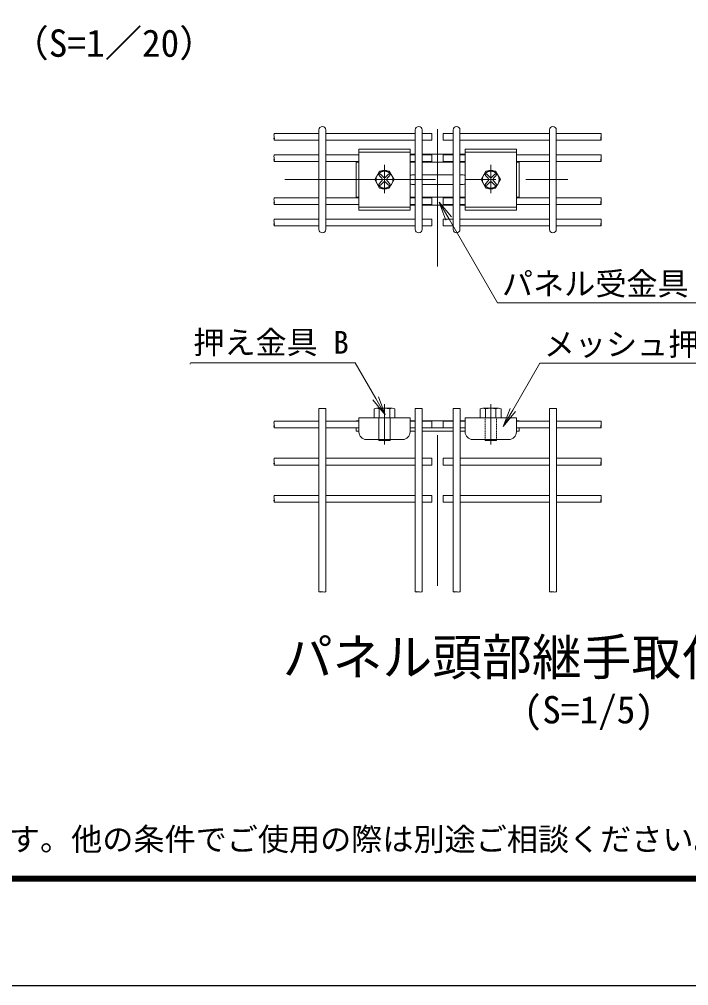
# Model space of a CAD drawing. Units: millimetres, scale not verified, with parts at other scales. Extents: x -4200 to 4200, y -2970 to 2970.
# Drawn here: x -2533 to -1122, y -2970 to -933 of the extents above; entities that cross this region are included whole.
import ezdxf
from ezdxf.enums import TextEntityAlignment as Align

# ---------------------------------------------------------------- set-up
doc = ezdxf.new("R2010")
doc.units = ezdxf.units.MM
doc.header["$LTSCALE"] = 10
doc.linetypes.add('USER1', pattern=[50.8, 31.75, -6.35, 6.35, -6.35])
doc.linetypes.add('USER2', pattern=[0.375, 0.25, -0.125])
for name, color, linetype, lineweight in [('0-1_D-STR3', 3, 'Continuous', 13), ('0-2_D-BMK', 2, 'USER1', 13), ('0-4_D-STR2', 7, 'Continuous', 13), ('0-7_D-STR-TXT', 7, 'Continuous', 13), ('0-C_D-TTL', 7, 'Continuous', 25)]:
    doc.layers.add(name, color=color, linetype=linetype, lineweight=lineweight)
doc.layers.add('0-8_D-TTL-TXT', color=7, linetype='Continuous')
doc.styles.add('ＭＳ ゴシック', font='')
doc.styles.get('ＭＳ ゴシック').set_extended_font_data('MS Gothic')

msp = doc.modelspace()

# ---------------------------------------------------------------- linework, layer by layer
at = {"layer": '0-1_D-STR3'}
for p, q in [((-1816.81, -1206.72), (-1816.81, -1335.36)), ((-1816.81, -1206.72), (-1708.81, -1206.72)), ((-1816.81, -1213.04), (-1708.81, -1213.04)), ((-1708.81, -1206.72), (-1708.81, -1335.36)), ((-1697.91, -1217.04), (-1708.81, -1217.04)), ((-1618.11, -1217.04), (-1683.51, -1217.04)), ((-1592.81, -1217.04), (-1603.71, -1217.04)), ((-1592.81, -1206.72), (-1592.81, -1335.36)), ((-1592.81, -1206.72), (-1484.81, -1206.72)), ((-1592.81, -1213.04), (-1484.81, -1213.04)), ((-1484.81, -1206.72), (-1484.81, -1335.36)), ((-1822.81, -1233.04), (-1822.81, -1309.04)), ((-1822.81, -1234.04), (-1816.81, -1234.04)), ((-1708.81, -1234.04), (-1697.91, -1234.04)), ((-1683.51, -1234.04), (-1618.11, -1234.04)), ((-1603.71, -1234.04), (-1592.81, -1234.04)), ((-1538.81, -1299.56), (-1538.81, -1239.55)), ((-1484.81, -1234.04), (-1478.81, -1234.04)), ((-1478.81, -1309.04), (-1478.81, -1233.04)), ((-1773, -1253.39), (-1783.19, -1271.04)), ((-1774.12, -1262.56), (-1768.46, -1268.21)), ((-1752.61, -1253.39), (-1773, -1253.39)), ((-1771.29, -1259.73), (-1765.64, -1265.39)), ((-1754.32, -1259.73), (-1759.98, -1265.39)), ((-1751.49, -1262.56), (-1757.15, -1268.21)), ((-1752.61, -1253.39), (-1742.42, -1271.04)), ((-1704.81, -1261.04), (-1697.91, -1261.04)), ((-1683.51, -1261.04), (-1618.11, -1261.04)), ((-1603.71, -1261.04), (-1596.81, -1261.04)), ((-1549, -1253.39), (-1559.19, -1271.04)), ((-1550.12, -1262.56), (-1544.46, -1268.21)), ((-1528.61, -1253.39), (-1549, -1253.39)), ((-1547.29, -1259.73), (-1541.64, -1265.39)), ((-1530.32, -1259.73), (-1535.98, -1265.39)), ((-1527.49, -1262.56), (-1533.15, -1268.21)), ((-1528.61, -1253.39), (-1518.42, -1271.04)), ((-1773, -1288.7), (-1783.19, -1271.04)), ((-1774.12, -1279.53), (-1768.46, -1273.87)), ((-1771.29, -1282.36), (-1765.64, -1276.7)), ((-1754.32, -1282.36), (-1759.98, -1276.7)), ((-1751.49, -1279.53), (-1757.15, -1273.87)), ((-1752.61, -1288.7), (-1742.42, -1271.04)), ((-1704.81, -1281.04), (-1697.91, -1281.04)), ((-1683.51, -1281.04), (-1618.11, -1281.04)), ((-1603.71, -1281.04), (-1596.81, -1281.04)), ((-1549, -1288.7), (-1559.19, -1271.04)), ((-1550.12, -1279.53), (-1544.46, -1273.87)), ((-1547.29, -1282.36), (-1541.64, -1276.7)), ((-1530.32, -1282.36), (-1535.98, -1276.7)), ((-1527.49, -1279.53), (-1533.15, -1273.87)), ((-1528.61, -1288.7), (-1518.42, -1271.04)), ((-1752.61, -1288.7), (-1773, -1288.7)), ((-1528.61, -1288.7), (-1549, -1288.7)), ((-1822.81, -1308.04), (-1816.81, -1308.04)), ((-1708.81, -1308.04), (-1697.91, -1308.04)), ((-1683.51, -1308.04), (-1618.11, -1308.04)), ((-1603.71, -1308.04), (-1592.81, -1308.04)), ((-1484.81, -1308.04), (-1478.81, -1308.04)), ((-1816.81, -1329.04), (-1708.81, -1329.04)), ((-1816.81, -1335.36), (-1708.81, -1335.36)), ((-1708.81, -1325.04), (-1697.91, -1325.04)), ((-1683.51, -1325.04), (-1618.11, -1325.04)), ((-1603.71, -1325.04), (-1592.81, -1325.04)), ((-1592.81, -1329.04), (-1484.81, -1329.04)), ((-1592.81, -1335.36), (-1484.81, -1335.36)), ((-1784.83, -1772.86), (-1784.83, -1754.33)), ((-1779.33, -1752.86), (-1746.29, -1752.86)), ((-1773.82, -1772.86), (-1773.82, -1754.33)), ((-1751.79, -1772.86), (-1751.79, -1754.33)), ((-1740.78, -1754.33), (-1740.78, -1772.86)), ((-1560.86, -1772.86), (-1560.86, -1754.33)), ((-1555.35, -1752.86), (-1522.31, -1752.86)), ((-1549.85, -1772.86), (-1549.85, -1754.33)), ((-1527.82, -1772.86), (-1527.82, -1754.33)), ((-1516.81, -1754.33), (-1516.81, -1772.86)), ((-1822.81, -1779.26), (-1816.81, -1779.26)), ((-1822.81, -1780.06), (-1822.81, -1779.26)), ((-1816.81, -1772.86), (-1816.81, -1802.86)), ((-1816.81, -1772.86), (-1708.81, -1772.86)), ((-1774.78, -1820.86), (-1774.78, -1772.86)), ((-1750.78, -1820.86), (-1750.78, -1772.86)), ((-1708.81, -1772.86), (-1708.81, -1802.86)), ((-1708.81, -1779.26), (-1697.98, -1779.26)), ((-1683.58, -1779.26), (-1618.04, -1779.26)), ((-1603.58, -1779.26), (-1592.81, -1779.26)), ((-1592.81, -1772.86), (-1592.81, -1802.86)), ((-1592.81, -1772.86), (-1484.81, -1772.86)), ((-1484.81, -1772.86), (-1484.81, -1802.86)), ((-1484.81, -1779.26), (-1478.81, -1779.26)), ((-1478.81, -1779.26), (-1478.81, -1780.06)), ((-1822.81, -1794.46), (-1816.81, -1794.46)), ((-1822.81, -1800.86), (-1822.81, -1794.46)), ((-1822.81, -1800.86), (-1816.81, -1800.86)), ((-1697.98, -1794.46), (-1708.81, -1794.46)), ((-1708.81, -1800.86), (-1697.98, -1800.86)), ((-1683.58, -1794.46), (-1617.98, -1794.46)), ((-1683.58, -1800.86), (-1617.98, -1800.86)), ((-1592.81, -1794.46), (-1603.58, -1794.46)), ((-1603.58, -1800.86), (-1592.81, -1800.86)), ((-1484.81, -1794.46), (-1478.81, -1794.46)), ((-1484.81, -1800.86), (-1478.81, -1800.86)), ((-1478.81, -1794.46), (-1478.81, -1800.86)), ((-1800.81, -1818.86), (-1724.81, -1818.86)), ((-1774.78, -1820.86), (-1750.78, -1820.86)), ((-1576.81, -1818.86), (-1500.81, -1818.86)), ((-1550.81, -1820.86), (-1550.81, -1818.86)), ((-1550.81, -1820.86), (-1526.81, -1820.86)), ((-1526.81, -1820.86), (-1526.81, -1818.86))]:
    msp.add_line(p, q, dxfattribs=at)
at = {"layer": '0-1_D-STR3', "linetype": 'USER2'}
for p, q in [((-1550.81, -1818.86), (-1550.81, -1772.86)), ((-1526.81, -1818.86), (-1526.81, -1772.86))]:
    msp.add_line(p, q, dxfattribs=at)
at = {"layer": '0-1_D-STR3'}
for centre in [(-1762.81, -1271.04), (-1538.81, -1271.04)]:
    msp.add_circle(centre, 17.66, dxfattribs=at)
for centre, radius, start, end in [((-1772.71, -1261.14), 2, 44.99953, 224.99952), ((-1762.81, -1266.04), 15, 57.53826, 122.46174), ((-1752.91, -1261.14), 2, 315, 135), ((-1704.81, -1271.04), 10, 90, 113.57818), ((-1596.81, -1271.04), 10, 66.42182, 90), ((-1548.71, -1261.14), 2, 44.99953, 224.99952), ((-1538.81, -1266.04), 15, 57.53826, 122.46174), ((-1528.91, -1261.14), 2, 315, 135), ((-1772.71, -1280.94), 2, 135, 314.99998), ((-1771.29, -1271.04), 4, 314.99999, 45), ((-1762.81, -1262.56), 4, 225.00001, 314.99999), ((-1762.81, -1279.53), 4, 45, 135), ((-1754.32, -1271.04), 4, 135, 225.00001), ((-1752.91, -1280.94), 2, 225.00001, 44.99999), ((-1704.81, -1271.04), 10, 246.42182, 270), ((-1596.81, -1271.04), 10, 270, 293.57818), ((-1548.71, -1280.94), 2, 135, 314.99998), ((-1547.29, -1271.04), 4, 314.99999, 45), ((-1538.81, -1262.56), 4, 225.00001, 314.99999), ((-1538.81, -1279.53), 4, 45, 135), ((-1530.32, -1271.04), 4, 135, 225.00001), ((-1528.91, -1280.94), 2, 225.00001, 44.99999), ((-1762.81, -1276.04), 15, 237.53826, 302.46174), ((-1538.81, -1276.04), 15, 237.53826, 302.46174), ((-1779.33, -1763.87), 11.01, 60, 120), ((-1762.81, -1794.69), 41.84, 74.73852, 105.26148), ((-1746.29, -1763.87), 11.01, 60, 120), ((-1555.35, -1763.87), 11.01, 60, 120), ((-1538.83, -1794.69), 41.84, 74.73852, 105.26148), ((-1522.31, -1763.87), 11.01, 60, 120), ((-1800.81, -1802.86), 16, 180, 270), ((-1724.81, -1802.86), 16, 270, 0), ((-1576.81, -1802.86), 16, 180, 270), ((-1500.81, -1802.86), 16, 270, 0)]:
    msp.add_arc(centre, radius, start, end, dxfattribs=at)
at = {"layer": '0-2_D-BMK'}
for p, q in [((-1650.81, -1453.93), (-1650.81, -1164.28)), ((-1762.81, -1299.56), (-1762.81, -1239.55)), ((-1972.65, -1271.04), (-1376.44, -1271.04)), ((-1762.78, -1829.61), (-1762.78, -1744.59)), ((-1538.81, -1829.61), (-1538.81, -1744.59)), ((-1650.81, -2127.28), (-1650.81, -1767.7))]:
    msp.add_line(p, q, dxfattribs=at)
at = {"layer": '0-4_D-STR2'}
for p, q in [((-1995.32, -1173.44), (-1900.99, -1173.44)), ((-1900.99, -1375.84), (-1900.99, -1166.24)), ((-1886.59, -1375.84), (-1886.59, -1166.24)), ((-1886.59, -1173.44), (-1697.91, -1173.44)), ((-1697.91, -1375.84), (-1697.91, -1166.24)), ((-1683.51, -1375.84), (-1683.51, -1166.24)), ((-1683.51, -1173.44), (-1662.81, -1173.44)), ((-1618.11, -1173.44), (-1638.8, -1173.44)), ((-1618.11, -1375.84), (-1618.11, -1166.24)), ((-1603.71, -1375.84), (-1603.71, -1166.24)), ((-1415.03, -1173.44), (-1603.71, -1173.44)), ((-1415.03, -1375.84), (-1415.03, -1166.24)), ((-1400.63, -1375.84), (-1400.63, -1166.24)), ((-1306.29, -1173.44), (-1400.63, -1173.44)), ((-1995.32, -1187.84), (-1900.99, -1187.84)), ((-1886.59, -1187.84), (-1697.91, -1187.84)), ((-1415.03, -1187.84), (-1603.71, -1187.84)), ((-1306.29, -1187.84), (-1400.63, -1187.84)), ((-1995.32, -1218.64), (-1900.99, -1218.64)), ((-1886.59, -1218.64), (-1816.81, -1218.64)), ((-1708.81, -1218.64), (-1697.91, -1218.64)), ((-1683.51, -1218.64), (-1662.81, -1218.64)), ((-1662.81, -1233.04), (-1662.81, -1218.64)), ((-1638.8, -1233.04), (-1638.8, -1218.64)), ((-1618.11, -1218.64), (-1638.8, -1218.64)), ((-1592.81, -1218.64), (-1603.71, -1218.64)), ((-1415.03, -1218.64), (-1484.81, -1218.64)), ((-1306.29, -1218.64), (-1400.63, -1218.64)), ((-1995.32, -1233.04), (-1900.99, -1233.04)), ((-1886.59, -1233.04), (-1816.81, -1233.04)), ((-1708.81, -1233.04), (-1697.91, -1233.04)), ((-1683.51, -1233.04), (-1662.81, -1233.04)), ((-1618.11, -1233.04), (-1638.8, -1233.04)), ((-1592.81, -1233.04), (-1603.71, -1233.04)), ((-1415.03, -1233.04), (-1484.81, -1233.04)), ((-1306.29, -1233.04), (-1400.63, -1233.04)), ((-1995.32, -1309.04), (-1900.99, -1309.04)), ((-1995.32, -1323.44), (-1900.99, -1323.44)), ((-1886.59, -1309.04), (-1816.81, -1309.04)), ((-1886.59, -1323.44), (-1816.81, -1323.44)), ((-1708.81, -1309.04), (-1697.91, -1309.04)), ((-1708.81, -1323.44), (-1697.91, -1323.44)), ((-1683.51, -1309.04), (-1662.81, -1309.04)), ((-1683.51, -1323.44), (-1662.81, -1323.44)), ((-1662.81, -1323.44), (-1662.81, -1309.04)), ((-1618.11, -1309.04), (-1638.8, -1309.04)), ((-1638.8, -1323.44), (-1638.8, -1309.04)), ((-1618.11, -1323.44), (-1638.8, -1323.44)), ((-1592.81, -1309.04), (-1603.71, -1309.04)), ((-1592.81, -1323.44), (-1603.71, -1323.44)), ((-1415.03, -1309.04), (-1484.81, -1309.04)), ((-1415.03, -1323.44), (-1484.81, -1323.44)), ((-1306.29, -1309.04), (-1400.63, -1309.04)), ((-1306.29, -1323.44), (-1400.63, -1323.44)), ((-1995.32, -1354.24), (-1900.99, -1354.24)), ((-1886.59, -1354.24), (-1697.91, -1354.24)), ((-1683.51, -1354.24), (-1662.81, -1354.24)), ((-1662.81, -1368.64), (-1662.81, -1354.24)), ((-1638.8, -1368.64), (-1638.8, -1354.24)), ((-1618.11, -1354.24), (-1638.8, -1354.24)), ((-1415.03, -1354.24), (-1603.71, -1354.24)), ((-1306.29, -1354.24), (-1400.63, -1354.24)), ((-1995.32, -1368.64), (-1900.99, -1368.64)), ((-1886.59, -1368.64), (-1697.91, -1368.64)), ((-1683.51, -1368.64), (-1662.81, -1368.64)), ((-1618.11, -1368.64), (-1638.8, -1368.64)), ((-1415.03, -1368.64), (-1603.71, -1368.64)), ((-1306.29, -1368.64), (-1400.63, -1368.64)), ((-1886.65, -1753.55), (-1901.05, -1753.55)), ((-1901.05, -1753.55), (-1901.05, -2139.84)), ((-1886.65, -1753.55), (-1886.65, -2139.84)), ((-1683.58, -1753.55), (-1697.98, -1753.55)), ((-1697.98, -1753.55), (-1697.98, -2139.84)), ((-1683.58, -1753.55), (-1683.58, -2139.84)), ((-1603.58, -1753.55), (-1617.98, -1753.55)), ((-1617.98, -1753.55), (-1617.98, -2139.84)), ((-1603.58, -1753.55), (-1603.58, -2139.84)), ((-1400.5, -1753.55), (-1414.9, -1753.55)), ((-1414.9, -1753.55), (-1414.9, -2139.84)), ((-1400.5, -1753.55), (-1400.5, -2139.84)), ((-1901.05, -1780.06), (-1995.32, -1780.06)), ((-1816.81, -1780.06), (-1886.65, -1780.06)), ((-1697.98, -1780.06), (-1708.81, -1780.06)), ((-1662.78, -1780.06), (-1683.58, -1780.06)), ((-1662.78, -1780.06), (-1662.78, -1794.46)), ((-1638.84, -1780.06), (-1618.04, -1780.06)), ((-1592.81, -1780.06), (-1603.58, -1780.06)), ((-1414.9, -1780.06), (-1484.81, -1780.06)), ((-1306.16, -1780.06), (-1400.5, -1780.06)), ((-1901.05, -1794.46), (-1995.32, -1794.46)), ((-1822.81, -1794.46), (-1886.65, -1794.46)), ((-1662.78, -1794.46), (-1683.58, -1794.46)), ((-1414.9, -1794.46), (-1478.81, -1794.46)), ((-1306.16, -1794.46), (-1400.5, -1794.46)), ((-1901.05, -1858.35), (-1995.32, -1858.35)), ((-1901.05, -1872.75), (-1995.32, -1872.75)), ((-1697.98, -1858.35), (-1886.65, -1858.35)), ((-1697.98, -1872.75), (-1886.65, -1872.75)), ((-1662.78, -1858.35), (-1683.58, -1858.35)), ((-1662.78, -1872.75), (-1683.58, -1872.75)), ((-1662.78, -1858.35), (-1662.78, -1872.75)), ((-1638.84, -1858.35), (-1618.04, -1858.35)), ((-1414.9, -1858.35), (-1603.58, -1858.35)), ((-1414.9, -1872.75), (-1603.58, -1872.75)), ((-1306.16, -1858.35), (-1400.5, -1858.35)), ((-1306.16, -1872.75), (-1400.5, -1872.75)), ((-1901.05, -1936.63), (-1995.32, -1936.63)), ((-1901.05, -1951.03), (-1995.32, -1951.03)), ((-1697.98, -1936.63), (-1886.65, -1936.63)), ((-1697.98, -1951.03), (-1886.65, -1951.03)), ((-1662.78, -1936.63), (-1683.58, -1936.63)), ((-1662.78, -1951.03), (-1683.58, -1951.03)), ((-1662.78, -1936.63), (-1662.78, -1951.03)), ((-1638.84, -1936.63), (-1618.04, -1936.63)), ((-1638.84, -1936.63), (-1638.84, -1951.03)), ((-1638.84, -1951.03), (-1618.04, -1951.03)), ((-1414.9, -1936.63), (-1603.58, -1936.63)), ((-1414.9, -1951.03), (-1603.58, -1951.03)), ((-1306.16, -1936.63), (-1400.5, -1936.63)), ((-1306.16, -1951.03), (-1400.5, -1951.03))]:
    msp.add_line(p, q, dxfattribs=at)
for points in [[(-1683.51, -1187.84), (-1662.81, -1187.84), (-1662.81, -1173.44)], [(-1618.11, -1187.84), (-1638.8, -1187.84), (-1638.8, -1173.44)], [(-1638.84, -1780.06), (-1638.84, -1794.46), (-1618.04, -1794.46)], [(-1638.84, -1858.35), (-1638.84, -1872.75), (-1618.04, -1872.75)]]:
    msp.add_lwpolyline(points, dxfattribs=at)
for centre, start, end in [((-1893.79, -1166.24), 0, 180), ((-1690.71, -1166.24), 0, 180), ((-1610.91, -1166.24), 0, 180), ((-1407.83, -1166.24), 0, 180), ((-1893.79, -1375.84), 180, 0), ((-1690.71, -1375.84), 180, 0), ((-1610.91, -1375.84), 180, 0), ((-1407.83, -1375.84), 180, 0)]:
    msp.add_arc(centre, 7.2, start, end, dxfattribs=at)
for centre, major_axis, start_param, end_param in [((-1995.32, -1177.04), (0, -3.6), 3.1414937, 6.283185), ((-1306.29, -1177.04), (0, -3.6), 0.0000003, 3.1416916), ((-1995.32, -1222.24), (0, -3.6), 3.1414937, 6.283185), ((-1306.29, -1222.24), (0, -3.6), 0.0000003, 3.1416916), ((-1995.32, -1312.64), (0, -3.6), 3.1414937, 6.283185), ((-1306.29, -1312.64), (0, -3.6), 0.0000003, 3.1416916), ((-1995.32, -1357.84), (0, -3.6), 3.1414937, 6.283185), ((-1306.29, -1357.84), (0, -3.6), 0.0000003, 3.1416916), ((-1995.32, -1783.66), (0, -3.6), 3.1414937, 6.283185), ((-1306.29, -1783.66), (0, -3.6), 0.0000003, 3.1416916), ((-1995.32, -1861.95), (0, -3.6), 3.1414937, 6.283185), ((-1306.29, -1861.95), (0, -3.6), 0.0000003, 3.1416916), ((-1995.32, -1940.23), (0, -3.6), 3.1414937, 6.283185), ((-1306.29, -1940.23), (0, -3.6), 0.0000003, 3.1416916), ((-1890.25, -2139.83), (-3.6, 0), 0.0000003, 3.1416916), ((-1687.17, -2139.83), (-3.6, 0), 0.0000003, 3.1416916), ((-1607.17, -2139.83), (-3.6, 0), 0.0000003, 3.1416916), ((-1404.1, -2139.83), (-3.6, 0), 0.0000003, 3.1416916)]:
    msp.add_ellipse(centre, major_axis=major_axis, ratio=0.114898, start_param=start_param, end_param=end_param, dxfattribs=at)
for centre, major_axis in [((-1995.32, -1184.24), (0, -3.6)), ((-1306.29, -1184.24), (0, 3.6)), ((-1995.32, -1229.44), (0, -3.6)), ((-1306.29, -1229.44), (0, 3.6)), ((-1995.32, -1319.84), (0, -3.6)), ((-1306.29, -1319.84), (0, 3.6)), ((-1995.32, -1365.04), (0, -3.6)), ((-1306.29, -1365.04), (0, 3.6)), ((-1995.32, -1790.86), (0, -3.6)), ((-1306.29, -1790.86), (0, 3.6)), ((-1995.32, -1869.15), (0, -3.6)), ((-1306.29, -1869.15), (0, 3.6)), ((-1995.32, -1947.44), (0, -3.6)), ((-1306.29, -1947.44), (0, 3.6)), ((-1897.45, -2139.83), (-3.6, 0)), ((-1694.38, -2139.83), (-3.6, 0)), ((-1614.38, -2139.83), (-3.6, 0)), ((-1411.3, -2139.83), (-3.6, 0))]:
    msp.add_ellipse(centre, major_axis=major_axis, ratio=0.114898, dxfattribs=at)
at = {"layer": '0-7_D-STR-TXT'}
for p, q in [((-1633.17, -1356.35), (-1647.4, -1318.37)), ((-2173.15, -1658.95), (-2171.35, -1658.95)), ((-1775.5, -1728.83), (-1761.27, -1766.8)), ((-1486.61, -1760.02), (-1512.38, -1791.32))]:
    msp.add_line(p, q, dxfattribs=at)
for points in [[(-1621.62, -1349.68), (-1647.4, -1318.37), (-1627.4, -1353.02), (-1524.85, -1530.64), (-1110.56, -1530.64), (-1103.36, -1530.64)], [(-1787.04, -1735.49), (-1761.27, -1766.8), (-1781.27, -1732.16), (-1824.57, -1657.15), (-2164.15, -1657.15), (-2171.35, -1657.15)], [(-1498.15, -1753.35), (-1512.38, -1791.32), (-1492.38, -1756.68), (-1435.49, -1658.15), (-916.26, -1658.15), (-909.06, -1658.15)]]:
    msp.add_lwpolyline(points, dxfattribs=at)
at = {"layer": '0-C_D-TTL', "color": 2}
msp.add_lwpolyline([(-4199.62, 2970), (4200.38, 2970), (4200.38, -2970), (-4199.62, -2970)], close=True, dxfattribs=at)
at = {"layer": '0-C_D-TTL'}
for points in [[(-3929.62, 2750), (3930.38, 2750), (3930.38, -2750), (-3929.62, -2750)], [(-3927.12, 2747.5), (3927.88, 2747.5), (3927.88, -2747.5), (-3927.12, -2747.5)], [(-3924.62, 2745), (3925.38, 2745), (3925.38, -2745), (-3924.62, -2745)], [(-3922.12, 2742.5), (3922.88, 2742.5), (3922.88, -2742.5), (-3922.12, -2742.5)], [(-3919.62, 2740), (3920.38, 2740), (3920.38, -2740), (-3919.62, -2740)]]:
    msp.add_lwpolyline(points, close=True, dxfattribs=at)

# ---------------------------------------------------------------- texts
at = {"layer": '0-7_D-STR-TXT', "style": 'ＭＳ ゴシック'}
for s, p in [('パネル受金具', (-1515.26, -1528.89)), ('押え金具 B', (-2165.85, -1652.44)), ('メッシュ押え金具', (-1426.9, -1656.34)), ('※本商品はGLへの設置を基準としております。他の条件でご使用の際は別途ご相談ください。', (-3800.57, -2699.87))]:
    msp.add_text(s, height=48.09, dxfattribs=at).set_placement(p, align=Align.BOTTOM_LEFT)
at = {"layer": '0-8_D-TTL-TXT', "style": 'ＭＳ ゴシック'}
for s, height, p in [('（S=1／20）', 57.7, (-2549.18, -1029.38)), ('パネル頭部継手取付詳細図', 76.98, (-1977.14, -2339.03)), ('(S=1/5)', 57.7, (-1469.52, -2434.47))]:
    msp.add_text(s, height=height, dxfattribs=at).set_placement(p, align=Align.BOTTOM_LEFT)

doc.saveas('drawing.dxf')
